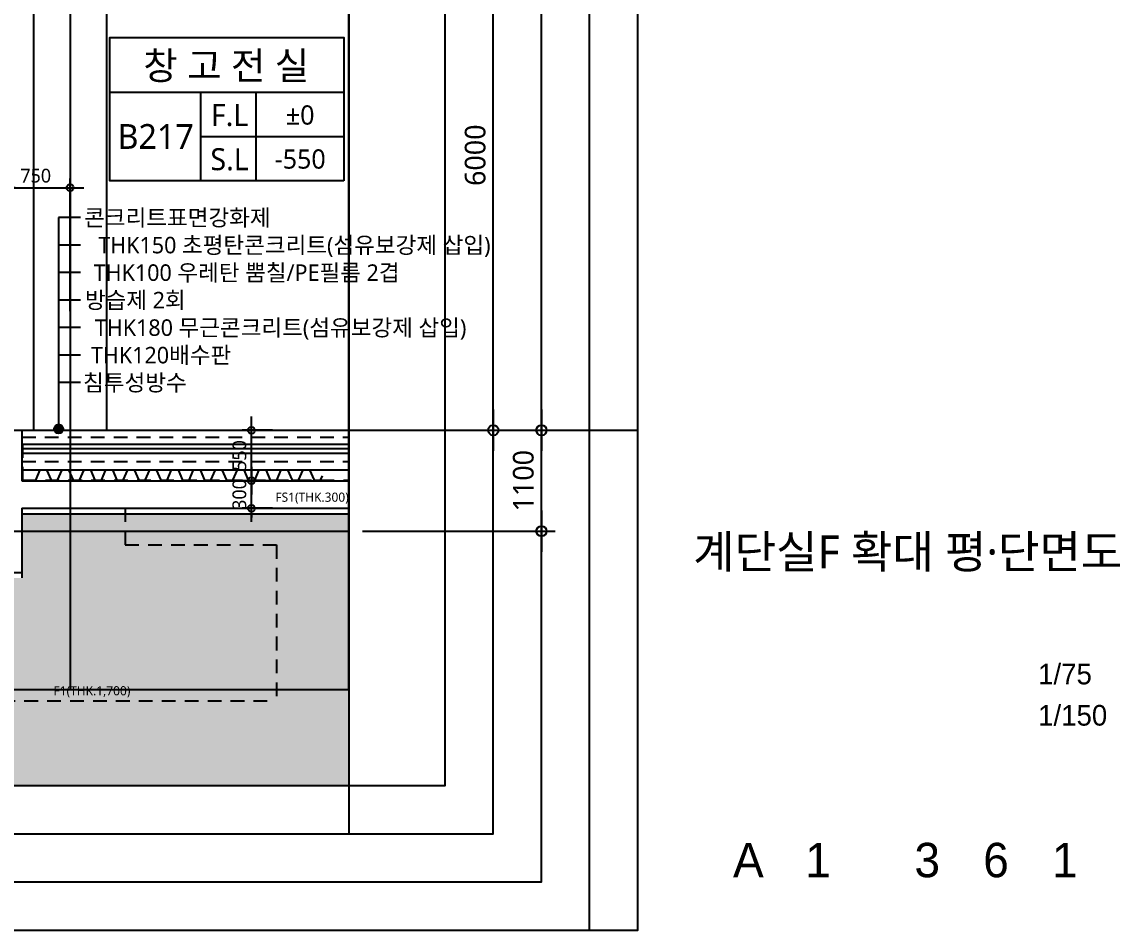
# Model space of a CAD drawing. Header units: millimetres. Extents: x -26983 to 60590, y 825 to 42375.
# Drawn here: x 48036 to 60008, y 825 to 10728 of the extents above; entities that cross this region are included whole.
import ezdxf
from ezdxf.enums import TextEntityAlignment as Align

# ---------------------------------------------------------------- set-up
doc = ezdxf.new("R2010")
doc.units = ezdxf.units.MM
doc.header["$LTSCALE"] = 100
doc.header["$MEASUREMENT"] = 0
doc.header["$PDSIZE"] = -10
for name, pattern in [('-HID', [2.5, 1.5, -1]), ('CEN', [62, 60, -1, 0, -1]), ('HID', [2.5, 1.5, -1])]:
    doc.linetypes.add(name, pattern=pattern)
doc.layers.get('0').update_dxf_attribs({"linetype": 'CONTINUOUS'})
doc.layers.get('Defpoints').update_dxf_attribs({"color": 171, "linetype": 'CONTINUOUS'})
for name, color, linetype in [('CEN(ST)', 1, 'CEN'), ('CON', 2, 'CONTINUOUS'), ('ELE-6', 8, 'CONTINUOUS'), ('FIN', 8, 'CONTINUOUS'), ('HAN', 9, 'CONTINUOUS'), ('HAT 254', 254, 'CONTINUOUS'), ('HAT-252', 252, 'CONTINUOUS'), ('INS', 251, 'BATTING'), ('LED', 7, 'CONTINUOUS'), ('NDIM', 7, 'CONTINUOUS'), ('SYM', 7, 'CONTINUOUS'), ('TEXT(MIN)', 7, 'CONTINUOUS'), ('TEXT(실명)', 3, 'CONTINUOUS'), ('TEXT-TITLE', 6, 'CONTINUOUS'), ('TEXT-기입', 6, 'CONTINUOUS'), ('TITLE', 7, 'CONTINUOUS'), ('wire-meshes', 1, 'CONTINUOUS'), ('배수판', 5, 'CONTINUOUS')]:
    doc.layers.add(name, color=color, linetype=linetype)
doc.layers.add('NUMBER', color=171, linetype='CONTINUOUS', plot=False)
doc.styles.add('CGS', font='cgse', dxfattribs={"bigfont": 'cgs'})
doc.styles.add('나눔바른고딕', font='NanumBarunGothic.ttf')
doc.linetypes.add('BATTING', pattern='A,0.0001,-0.1,[134,ltypeshp.shx,S=0.1,R=0,X=-0.1,Y=0],-0.2,[134,ltypeshp.shx,S=0.1,R=180,X=0.1,Y=0],-0.1', length=0.4001)
doc.dimstyles.new('NDIM 1200', dxfattribs={"dimscale": 75, "dimtxt": 3, "dimasz": 1, "dimexe": 2, "dimexo": 2, "dimgap": 1, "dimtad": 1, "dimdec": 0, "dimdsep": 46, "dimtxsty": 'CGS', "dimblk": 'DOT0', "dimcen": 1, "dimdle": 8, "dimclrd": 256, "dimclre": 256, "dimclrt": 256, "dimadec": 0, "dimazin": 0, "dimtfac": 1, "dimtdec": 0, "dimtix": 1, "dimtmove": 2, "dimatfit": 3, "dimldrblk": 'DOT0', "dimfxl": 1, "dimtolj": 1, "dimtzin": 0, "dimlwd": -1, "dimlwe": -1, "dimarcsym": 0})

# ---------------------------------------------------------------- blocks, each defined once
blk = doc.blocks.new('DOT0')
blk.add_line((-3, 0), (3, 0))
at = {"color": 6}
blk.add_circle((0, 0), 0.75, dxfattribs=at)
blk = doc.blocks.new('*D241')
at = {"layer": 'Defpoints', "color": 0, "ltscale": 0.4, "transparency": 16777216}
for p in [(50538, 6275), (50866, 6275), (50866, 5725)]:
    blk.add_point(p, dxfattribs=at)
at = {"layer": 'NDIM', "ltscale": 0.4, "transparency": 16777216}
for p, q in [((50766, 6275), (50438, 6275)), ((50538, 5775), (50538, 6225)), ((50766, 5725), (50438, 5725))]:
    blk.add_line(p, q, dxfattribs=at)
at = {"layer": 'NDIM', "ltscale": 0.4, "transparency": 16777216, "xscale": 50, "yscale": 50, "zscale": 50}
for p, rotation in [((50538, 6275), 90), ((50538, 5725), 270)]:
    blk.add_blockref('DOT0', p, dxfattribs=dict(at, rotation=rotation))
at = {"layer": 'NDIM', "ltscale": 0.4, "transparency": 16777216, "insert": (50407, 6000), "char_height": 150, "attachment_point": 5, "rotation": 90, "style": '나눔바른고딕'}
blk.add_mtext('\\A1;550', dxfattribs=at)
blk = doc.blocks.new('*D242')
at = {"layer": 'Defpoints', "color": 0, "ltscale": 0.4, "transparency": 16777216}
for p in [(50538, 5725), (50866, 5725), (50866, 5425)]:
    blk.add_point(p, dxfattribs=at)
at = {"layer": 'NDIM', "ltscale": 0.4, "transparency": 16777216}
for p, q in [((50538, 5775), (50538, 5825)), ((50766, 5725), (50438, 5725)), ((50538, 5425), (50538, 5725)), ((50766, 5425), (50438, 5425)), ((50538, 5375), (50538, 5325))]:
    blk.add_line(p, q, dxfattribs=at)
at = {"layer": 'NDIM', "ltscale": 0.4, "transparency": 16777216, "xscale": 50, "yscale": 50, "zscale": 50}
for p, rotation in [((50538, 5725), 270), ((50538, 5425), 90)]:
    blk.add_blockref('DOT0', p, dxfattribs=dict(at, rotation=rotation))
at = {"layer": 'NDIM', "ltscale": 0.4, "transparency": 16777216, "insert": (50407, 5575), "char_height": 150, "attachment_point": 5, "rotation": 90, "style": '나눔바른고딕'}
blk.add_mtext('\\A1;300', dxfattribs=at)
blk = doc.blocks.new('*D299')
at = {"layer": 'Defpoints', "color": 0, "ltscale": 0.4, "transparency": 16777216}
for p in [(48561, 8920), (47811, 7475), (48561, 7475)]:
    blk.add_point(p, dxfattribs=at)
at = {"layer": 'NDIM', "ltscale": 0.4, "transparency": 16777216}
for p, q in [((47811, 7575), (47811, 9020)), ((48561, 7575), (48561, 9020)), ((47861, 8920), (48511, 8920))]:
    blk.add_line(p, q, dxfattribs=at)
at = {"layer": 'NDIM', "ltscale": 0.4, "transparency": 16777216, "xscale": 50, "yscale": 50, "zscale": 50, "rotation": 180}
blk.add_blockref('DOT0', (47811, 8920), dxfattribs=at)
at = {"layer": 'NDIM', "ltscale": 0.4, "transparency": 16777216, "xscale": 50, "yscale": 50, "zscale": 50}
blk.add_blockref('DOT0', (48561, 8920), dxfattribs=at)
at = {"layer": 'NDIM', "ltscale": 0.4, "transparency": 16777216, "insert": (48186, 9051), "char_height": 150, "attachment_point": 5, "style": '나눔바른고딕'}
blk.add_mtext('\\A1;750', dxfattribs=at)
blk = doc.blocks.new('*D301')
at = {"layer": 'Defpoints', "color": 0, "ltscale": 0.4, "transparency": 16777216}
for p in [(51600, 6275), (53700, 6275), (51600, 5175)]:
    blk.add_point(p, dxfattribs=at)
at = {"layer": 'NDIM', "ltscale": 0.4, "transparency": 16777216}
for p, q in [((51750, 6275), (53850, 6275)), ((53700, 5250), (53700, 6200)), ((51750, 5175), (53850, 5175))]:
    blk.add_line(p, q, dxfattribs=at)
at = {"layer": 'NDIM', "ltscale": 0.4, "transparency": 16777216, "xscale": 75, "yscale": 75, "zscale": 75}
for p, rotation in [((53700, 6275), 90), ((53700, 5175), 270)]:
    blk.add_blockref('DOT0', p, dxfattribs=dict(at, rotation=rotation))
at = {"layer": 'NDIM', "ltscale": 0.4, "transparency": 16777216, "insert": (53503, 5725), "char_height": 225, "attachment_point": 5, "rotation": 90, "style": '나눔바른고딕'}
blk.add_mtext('\\A1;1100', dxfattribs=at)
blk = doc.blocks.new('*D302')
at = {"layer": 'Defpoints', "color": 0, "ltscale": 0.4, "transparency": 16777216}
for p in [(51600, 17775), (53700, 17775), (51600, 6275)]:
    blk.add_point(p, dxfattribs=at)
at = {"layer": 'NDIM', "ltscale": 0.4, "transparency": 16777216}
for p, q in [((51750, 17775), (53850, 17775)), ((53700, 6350), (53700, 17700)), ((51750, 6275), (53850, 6275))]:
    blk.add_line(p, q, dxfattribs=at)
at = {"layer": 'NDIM', "ltscale": 0.4, "transparency": 16777216, "xscale": 75, "yscale": 75, "zscale": 75}
for p, rotation in [((53700, 17775), 90), ((53700, 6275), 270)]:
    blk.add_blockref('DOT0', p, dxfattribs=dict(at, rotation=rotation))
at = {"layer": 'NDIM', "ltscale": 0.4, "transparency": 16777216, "insert": (53503, 12025), "char_height": 225, "attachment_point": 5, "rotation": 90, "style": '나눔바른고딕'}
blk.add_mtext('\\A1;11500', dxfattribs=at)
blk = doc.blocks.new('*D303')
at = {"layer": 'Defpoints', "color": 0, "ltscale": 0.4, "transparency": 16777216}
for p in [(51600, 12275), (53175, 12275), (51600, 6275)]:
    blk.add_point(p, dxfattribs=at)
at = {"layer": 'NDIM', "ltscale": 0.4, "transparency": 16777216}
for p, q in [((51750, 12275), (53325, 12275)), ((53175, 6350), (53175, 12200)), ((51750, 6275), (53325, 6275))]:
    blk.add_line(p, q, dxfattribs=at)
at = {"layer": 'NDIM', "ltscale": 0.4, "transparency": 16777216, "xscale": 75, "yscale": 75, "zscale": 75}
for p, rotation in [((53175, 12275), 90), ((53175, 6275), 270)]:
    blk.add_blockref('DOT0', p, dxfattribs=dict(at, rotation=rotation))
at = {"layer": 'NDIM', "ltscale": 0.4, "transparency": 16777216, "insert": (52978, 9275), "char_height": 225, "attachment_point": 5, "rotation": 90, "style": '나눔바른고딕'}
blk.add_mtext('\\A1;6000', dxfattribs=at)
blk = doc.blocks.new('A$C51E23882')
at = {"layer": 'TITLE'}
blk.add_lwpolyline([(8500, 0), (0, 0), (0, 5200), (8500, 5200)], close=True, dxfattribs=at)
for points in [[(8500, 3200), (0, 3200)], [(3300, 3200), (3300, 0)], [(5300, 3200), (5300, 0)], [(3300, 1600), (8500, 1600)]]:
    blk.add_lwpolyline(points, dxfattribs=at)
at = {"layer": 'TITLE', "style": '나눔바른고딕'}
for s, p in [('F.L', (4352, 2378)), ('S.L', (4352, 778))]:
    blk.add_text(s, height=800, dxfattribs=at).set_placement(p, align=Align.MIDDLE)

msp = doc.modelspace()

# ---------------------------------------------------------------- hatches: boundary and pattern name
at = {"ltscale": 10000}
h = msp.add_hatch(color=256, dxfattribs=at)
h.dxf.hatch_style = 1
edge = h.paths.add_edge_path()
edge.add_arc((48435.3, 6290), 50, 0, 360)
at = {"layer": 'HAT 254', "ltscale": 10000}
h = msp.add_hatch(color=256, dxfattribs=at)
h.dxf.hatch_style = 1
h.paths.add_polyline_path([(51600, 2400), (51600, 5365), (48036, 5365), (48036, 4665), (32444.1, 4665), (32444.1, 2400)])

# ---------------------------------------------------------------- linework, layer by layer
at = {"layer": 'CEN(ST)', "ltscale": 10000}
for p, q in [((48561, 18975), (48561, 3450)), ((32444.1, 6275), (51600, 6275)), ((47554, 6275), (51600, 6275)), ((32444.1, 5175), (51600, 5175))]:
    msp.add_line(p, q, dxfattribs=at)
at = {"layer": 'CON', "ltscale": 10000}
for p, q in [((48036, 6275), (48036, 5725)), ((48036, 5725), (51600, 5725)), ((48036, 5425), (48036, 4725)), ((48036, 5425), (51600, 5425)), ((32444.1, 4725), (48036, 4725))]:
    msp.add_line(p, q, dxfattribs=at)
at = {"layer": 'CON', "ltscale": 1000}
msp.add_lwpolyline([(32444.1, 5025), (40161, 5025), (40161, 5175), (40161, 5358.3), (40461, 5358.3), (40461, 5541.7), (40761, 5541.7), (40761, 5725), (41061, 5725), (41061, 5908.3), (41361, 5908.3), (41361, 6091.7), (41661, 6091.7), (41661, 6275), (48036, 6275)], dxfattribs=at)
at = {"layer": 'Defpoints', "ltscale": 10000}
msp.add_line((1500, 6275), (54750, 6275), dxfattribs=at)
for points in [[(54750, 21600), (1500, 21600), (1500, 825), (54750, 825)], [(54225, 21600), (2025, 21600), (2025, 825), (54225, 825)], [(53700, 21075), (2550, 21075), (2550, 1350), (53700, 1350)], [(53175, 20550), (3075, 20550), (3075, 1875), (53175, 1875)], [(52650, 20025), (3600, 20025), (3600, 2400), (52650, 2400)], [(51600, 18975), (4650, 18975), (4650, 3450), (51600, 3450)]]:
    msp.add_lwpolyline(points, close=True, dxfattribs=at)
at = {"layer": 'ELE-6', "ltscale": 10000}
msp.add_lwpolyline([(48161, 12045), (48161, 6275), (48961, 6275), (48961, 12045)], dxfattribs=at)
at = {"layer": 'FIN', "ltscale": 10000}
msp.add_line((48036, 6275), (51600, 6275), dxfattribs=at)
at = {"layer": 'FIN'}
for p, q in [((48036, 6275), (51600, 6275)), ((48036, 6125), (51600, 6125)), ((48036, 6025), (51600, 6025)), ((48036, 5845), (51600, 5845))]:
    msp.add_line(p, q, dxfattribs=at)
at = {"layer": 'FIN', "linetype": 'HID'}
for p, q in [((49161, 5425), (49161, 5025)), ((49161, 5025), (50811, 5025)), ((50811, 5025), (50811, 3325)), ((46311, 3325), (50811, 3325))]:
    msp.add_line(p, q, dxfattribs=at)
at = {"layer": 'HAN', "ltscale": 10000}
for p, q in [((48036, 5365), (51600, 5365)), ((48036, 4725), (48036, 4665))]:
    msp.add_line(p, q, dxfattribs=at)
at = {"layer": 'HAT-252', "linetype": '-HID'}
msp.add_lwpolyline([(48041, 6125), (48041, 5730), (51600, 5730)], dxfattribs=at)
at = {"layer": 'INS', "ltscale": 1.2}
msp.add_line((48036, 6075), (51600, 6075), dxfattribs=at)
at = {"layer": 'LED', "ltscale": 10000}
msp.add_line((48435.3, 8594.7), (48435.3, 6290), dxfattribs=at)
msp.add_circle((48435.3, 6290), 50, dxfattribs=at)
at = {"layer": 'SYM', "ltscale": 10000}
msp.add_lwpolyline([(51600, 18975), (51600, 11244), (51682.5, 11264.3), (51517.5, 11142.8), (51600, 11163), (51600, 1875)], dxfattribs=at)
at = {"layer": 'TEXT(MIN)', "ltscale": 10000}
for p, q in [((48675.3, 8594.7), (48435.3, 8594.7)), ((48675.3, 8294.7), (48435.3, 8294.7)), ((48675.3, 7994.7), (48435.3, 7994.7)), ((48675.3, 7694.7), (48435.3, 7694.7)), ((48675.3, 7394.7), (48435.3, 7394.7)), ((48675.3, 7094.7), (48435.3, 7094.7)), ((48675.3, 6794.7), (48435.3, 6794.7))]:
    msp.add_line(p, q, dxfattribs=at)
at = {"layer": 'wire-meshes', "linetype": 'HID'}
for p, q in [((48036, 6200), (51600, 6200)), ((48036, 5935), (51600, 5935))]:
    msp.add_line(p, q, dxfattribs=at)
at = {"layer": '배수판'}
msp.add_lwpolyline([(48041, 5730), (48185.5, 5730), (48234.7, 5845), (48305, 5845), (48354.1, 5730), (48424.4, 5730), (48473.6, 5845), (48543.8, 5845), (48593, 5730), (48663.3, 5730), (48712.4, 5845), (48782.7, 5845), (48831.9, 5730), (48902.1, 5730), (48951.3, 5845), (49021.6, 5845), (49070.7, 5730), (49141, 5730), (49190.2, 5845), (49260.4, 5845), (49309.6, 5730), (49379.9, 5730), (49429, 5845), (49499.3, 5845), (49548.5, 5730), (49618.8, 5730), (49667.9, 5845), (49738.2, 5845), (49787.3, 5730), (49857.6, 5730), (49906.8, 5845), (49977.1, 5845), (50026.2, 5730), (50096.5, 5730), (50145.6, 5845), (50215.9, 5845), (50265.1, 5730), (50335.4, 5730), (50384.5, 5845), (50454.8, 5845), (50503.9, 5730), (50574.2, 5730), (50623.4, 5845), (50693.7, 5845), (50742.8, 5730), (50813.1, 5730), (50862.3, 5845), (50932.5, 5845), (50981.7, 5730), (51052, 5730), (51101.1, 5845), (51171.4, 5845), (51220.6, 5730), (51290.8, 5730), (51311, 5777.1)], dxfattribs=at)

# ---------------------------------------------------------------- block references
at = {"xscale": 0.3, "yscale": 0.3, "zscale": 0.3}
msp.add_blockref('A$C51E23882', (48994.2, 8997.2), dxfattribs=at)

# ---------------------------------------------------------------- texts
at = {"layer": 'NUMBER', "style": '나눔바른고딕'}
for s, p in [('FS1(THK.300)', (51598.8, 5545.6)), ('F1(THK.1,700)', (49218.1, 3434.5))]:
    msp.add_text(s, height=100, dxfattribs=at).set_placement(p, align=Align.MIDDLE_RIGHT)
at = {"layer": 'TEXT(MIN)', "style": '나눔바른고딕'}
for s, p in [('콘크리트표면강화제', (50747, 8594.7)), ('THK150 초평탄콘크리트(섬유보강제 삽입)', (53144.7, 8294.7)), ('THK100 우레탄 뿜칠/PE필름 2겹', (52152.9, 7994.7)), ('방습제 2회', (49821, 7694.7)), ('THK180 무근콘크리트(섬유보강제 삽입)', (52881.4, 7394.7)), ('THK120배수판', (50317.6, 7094.7)), ('침투성방수', (49832, 6794.7))]:
    msp.add_text(s, height=180, dxfattribs=at).set_placement(p, align=Align.MIDDLE_RIGHT)
at = {"layer": 'TEXT(실명)', "style": '나눔바른고딕'}
msp.add_text('창 고 전 실', height=300, dxfattribs=at).set_placement((50263.5, 10255.4), align=Align.MIDDLE)
at = {"layer": 'TEXT-TITLE', "style": '나눔바른고딕'}
msp.add_text('계단실F 확대 평·단면도', height=360, dxfattribs=at).set_placement((57693.2, 4950), align=Align.MIDDLE_CENTER)
at = {"layer": 'TEXT-기입', "style": '나눔바른고딕'}
for s, height, p in [('±0', 210, (51069, 9713.6)), ('B217', 270, (49493.4, 9481.2)), ('-550', 210, (51069, 9233.6))]:
    msp.add_text(s, height=height, dxfattribs=at).set_placement(p, align=Align.MIDDLE)
at = {"layer": 'TEXT-기입', "style": 'CGS'}
for s, p in [('1/75', (59115.3, 3436.9)), ('1/150', (59115.3, 2986.9))]:
    msp.add_text(s, height=225, dxfattribs=at).set_placement(p, align=Align.BOTTOM_LEFT)
for s, p in [('A', (55955.8, 1588.4)), ('1', (56715.2, 1588.4)), ('3', (57905.8, 1588.4)), ('6', (58655.8, 1588.4)), ('1', (59405.8, 1588.4))]:
    msp.add_text(s, height=375, dxfattribs=at).set_placement(p, align=Align.MIDDLE_CENTER)

# ---------------------------------------------------------------- dimensions: what is measured, and where the dimension line sits
at = {"layer": 'NDIM', "ltscale": 0.4}
for base, p1, p2, override, picture, middle in [((53700, 17775), (51600, 6275), (51600, 17775), {"dimtxsty": '나눔바른고딕'}, '*D302', (53502.8, 12025)), ((53175, 12275), (51600, 6275), (51600, 12275), {"dimtxsty": '나눔바른고딕'}, '*D303', (52977.7, 9275)), ((53700, 6275), (51600, 5175), (51600, 6275), {"dimtxsty": '나눔바른고딕'}, '*D301', (53502.8, 5725)), ((50538.5, 6275), (50865.8, 5725), (50865.8, 6275), {"dimscale": 50, "dimtxsty": '나눔바른고딕'}, '*D241', (50407, 6000)), ((50538.5, 5725), (50865.8, 5425), (50865.8, 5725), {"dimscale": 50, "dimtxsty": '나눔바른고딕'}, '*D242', (50406.9, 5575))]:
    dim = msp.add_linear_dim(base=base, p1=p1, p2=p2, angle=90, dimstyle='NDIM 1200', override=override, dxfattribs=at)
    dim.commit()
    dim.dimension.update_dxf_attribs({"geometry": picture, "text_midpoint": middle})
dim = msp.add_linear_dim(base=(48561, 8919.6), p1=(47811, 7475), p2=(48561, 7475), dimstyle='NDIM 1200', override={"dimscale": 50, "dimtxsty": '나눔바른고딕'}, dxfattribs=at)
dim.commit()
dim.dimension.update_dxf_attribs({"geometry": '*D299', "text_midpoint": (48186, 9051)})

doc.saveas('drawing.dxf')
